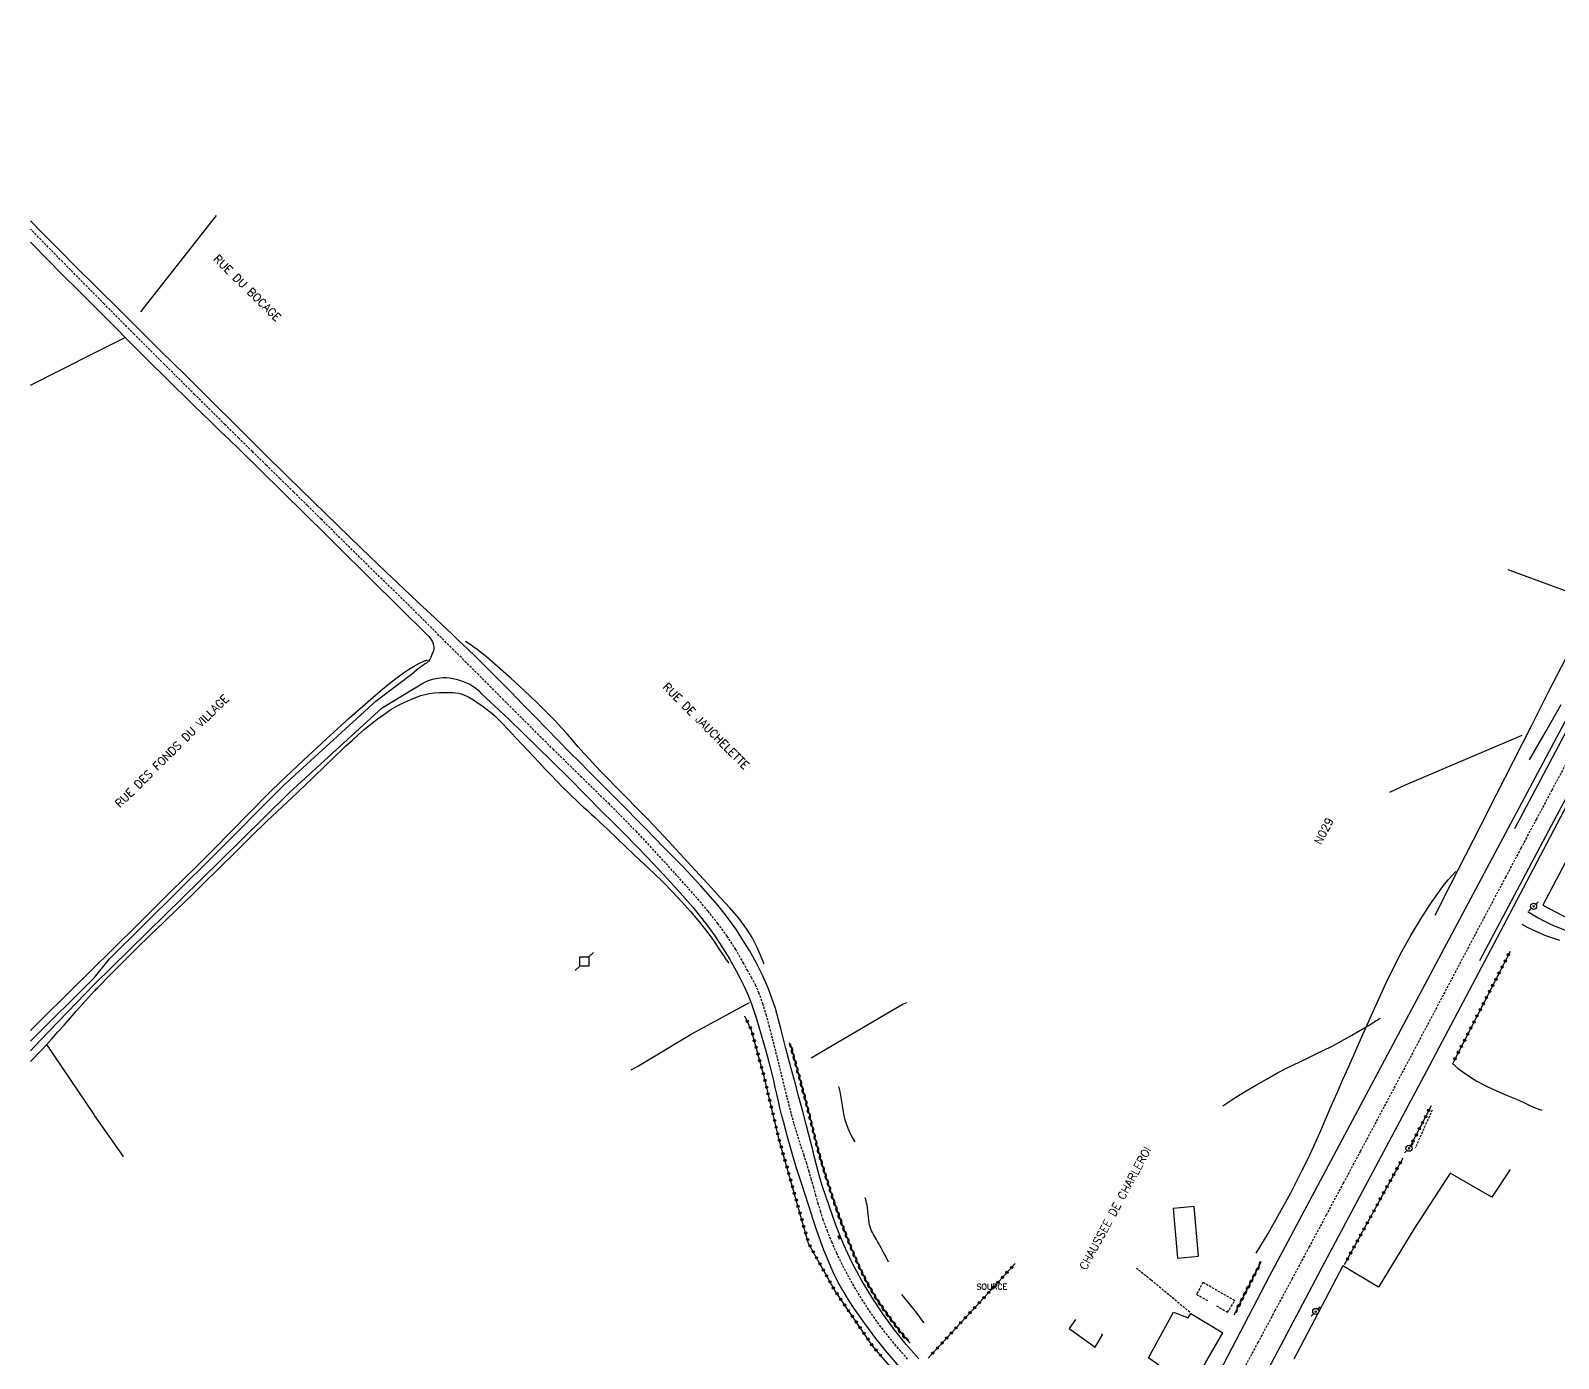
# Model space of a CAD drawing. Header units: millimetres. Extents: x 183000 to 184001, y 152999 to 154000.
# Drawn here: x 183000 to 183334.1, y 153198 to 153488.3 of the extents above; entities that cross this region are included whole.
import ezdxf
from ezdxf.enums import TextEntityAlignment as Align

# ---------------------------------------------------------------- set-up
doc = ezdxf.new("R2010")
doc.units = ezdxf.units.MM
doc.linetypes.add('DASHED', pattern=[0.75, 0.5, -0.25])
doc.layers.get('0').update_dxf_attribs({"linetype": 'CONTINUOUS'})
for name, color, linetype in [('W0001', 6, 'DASHED'), ('W0008', 7, 'CONTINUOUS'), ('W0017', 7, 'CONTINUOUS'), ('W0051', 7, 'CONTINUOUS'), ('W0071', 7, 'CONTINUOUS'), ('W0101', 7, 'CONTINUOUS'), ('W0104', 1, 'CONTINUOUS'), ('W0112', 1, 'DASHED'), ('W0211', 2, 'CONTINUOUS'), ('W0214', 2, 'CONTINUOUS'), ('W0300', 7, 'CONTINUOUS'), ('W0310', 3, 'CONTINUOUS'), ('W0323', 7, 'CONTINUOUS'), ('W0330', 7, 'CONTINUOUS'), ('W0401', 7, 'CONTINUOUS'), ('W0473', 7, 'CONTINUOUS'), ('W0600', 7, 'CONTINUOUS'), ('W0988', 4, 'CONTINUOUS'), ('W0989', 7, 'CONTINUOUS'), ('W0990', 7, 'CONTINUOUS')]:
    doc.layers.add(name, color=color, linetype=linetype)
doc.styles.get("Standard").update_dxf_attribs({"font": 'romans.shx', "width": 0.85})

# ---------------------------------------------------------------- blocks, each defined once
blk = doc.blocks.new('T473')
for p, q in [((-0.166667, 0.166667), (0.166667, -0.166667)), ((-0.166667, -0.166667), (0.166667, 0.166667)), ((0.500001, 0.500001), (1.000002, 1.000002)), ((-1.000002, -1.000002), (-0.500001, -0.500001))]:
    blk.add_line(p, q)
blk.add_ellipse((0, 0), major_axis=(0.471405, 0.471405), ratio=1, start_param=5.4977871438, end_param=11.780972451)
blk = doc.blocks.new('T401')
for p, q in [((-0.3, 0.3), (0, 0.3)), ((-0.3, -0.25), (-0.3, 0.3)), ((-0.3, 0.15), (0, 0.15)), ((-0.3, 0), (0, 0)), ((0, 0.3), (0, -0.25)), ((-0.3, -0.15), (0, -0.15)), ((-0.3, -0.25), (-0.3, -0.3)), ((-0.3, -0.3), (0, -0.3)), ((0, -0.3), (0, -0.25))]:
    blk.add_line(p, q)
blk = doc.blocks.new('T600')
for p, q in [((-0.999999, 0.999999), (0.999999, 0.999999)), ((-0.999999, -0.999999), (-0.999999, 0.999999)), ((0.999999, 0.999999), (1.999998, 1.999998)), ((0.999999, 0.999999), (0.999999, -0.999999)), ((-0.999999, -0.999999), (-1.999998, -1.999998)), ((0.999999, -0.999999), (-0.999999, -0.999999))]:
    blk.add_line(p, q)
blk = doc.blocks.new('t310o')
at = {"color": 0, "linetype": 'Continuous'}
for centre, start, end in [((-0.5, 0.38), 216.8699, 323.1304), ((0.5, -0.37), 36.8699, 143.1303)]:
    blk.add_arc(centre, 0.625, start, end, dxfattribs=at)
blk = doc.blocks.new('t323o')
at = {"color": 0, "linetype": 'Continuous'}
for radius in [0.25, 0.15]:
    blk.add_circle((0, 0), radius, dxfattribs=at)

msp = doc.modelspace()

# ---------------------------------------------------------------- linework, layer by layer
at = {"layer": 'W0001'}
for points in [[(183014, 153430.65), (183007.03, 153437.72), (183000.07, 153444.8), (183000, 153444.87)], [(183191.78, 153197.81), (183190.27, 153199.52), (183188.79, 153201.27), (183187.35, 153203.04), (183185.95, 153204.86), (183184.6, 153206.7), (183183.29, 153208.59), (183182.04, 153210.51), (183180.83, 153212.46), (183179.67, 153214.45), (183178.55, 153216.46), (183177.49, 153218.5), (183176.33, 153220.88), (183175.25, 153223.31), (183174.25, 153225.76), (183173.34, 153228.26), (183172.77, 153230), (183172.24, 153231.75), (183171.74, 153233.51), (183171.26, 153235.28), (183170.77, 153237.05), (183170.27, 153238.81), (183169.73, 153240.56), (183169.14, 153242.3), (183167.12, 153248.64), (183165.41, 153255.07), (183163.85, 153261.54), (183162.23, 153267.97), (183161.58, 153270.45), (183160.91, 153272.92), (183160.17, 153275.37), (183159.32, 153277.79), (183158.58, 153279.48), (183157.73, 153281.12), (183156.82, 153282.73), (183155.94, 153284.35), (183154.22, 153287.36), (183152.33, 153290.26), (183150.29, 153293.06), (183148.14, 153295.77), (183145.75, 153298.59), (183143.3, 153301.36), (183140.82, 153304.11), (183138.35, 153306.86), (183132.55, 153313.09), (183126.56, 153319.13), (183120.47, 153325.07), (183114.4, 153331.02), (183111.65, 153333.74), (183108.92, 153336.47), (183106.18, 153339.2), (183103.45, 153341.94), (183100.72, 153344.68), (183097.99, 153347.41), (183095.26, 153350.14), (183092.51, 153352.87), (183091.44, 153353.93), (183090.38, 153354.99), (183089.31, 153356.06), (183088.25, 153357.13), (183085.56, 153359.82), (183082.85, 153362.5), (183080.13, 153365.17), (183077.41, 153367.82), (183074.68, 153370.48), (183071.96, 153373.14), (183069.25, 153375.81), (183066.55, 153378.5), (183063.56, 153381.47), (183060.56, 153384.44), (183057.55, 153387.4), (183054.53, 153390.35), (183051.52, 153393.3), (183048.5, 153396.26), (183045.5, 153399.22), (183042.49, 153402.18), (183035.87, 153408.75), (183029.26, 153415.32), (183022.66, 153421.91), (183016.1, 153428.53), (183015.57, 153429.06), (183015.05, 153429.59), (183014.52, 153430.12), (183014, 153430.65)], [(183336.01, 153328.52), (183332.64, 153322.19), (183329.26, 153315.87), (183325.89, 153309.54), (183322.53, 153303.2), (183319.02, 153296.59), (183315.52, 153289.97), (183312.02, 153283.34), (183308.52, 153276.72), (183305.02, 153270.1), (183301.52, 153263.48), (183298.01, 153256.86), (183294.5, 153250.25), (183290.78, 153243.27), (183287.05, 153236.3), (183283.32, 153229.33), (183279.59, 153222.36), (183275.85, 153215.39), (183272.11, 153208.42), (183268.38, 153201.45), (183264.65, 153194.48)]]:
    msp.add_lwpolyline(points, dxfattribs=at)
at = {"layer": 'W0008'}
for points in [[(183410.62, 153478.67), (183396.67, 153452.17), (183380.64, 153421.98), (183358.9, 153381.16), (183338.9, 153343.6), (183322.55, 153312.83), (183270.84, 153215.88), (183248.07, 153172.21)], [(183257.51, 153171), (183268.55, 153191.66), (183283, 153219.01), (183305.34, 153260.83), (183321.34, 153291.17), (183336.03, 153319.02), (183350.16, 153345.58), (183376.24, 153394.48), (183397.4, 153434.53), (183414.01, 153465.67)], [(183014, 153432.62), (183010.14, 153436.46), (183006.3, 153440.31), (183002.47, 153444.18), (183000, 153446.72)], [(183000, 153442.07), (183000.38, 153441.66), (183003.71, 153438.23), (183007.07, 153434.85), (183010.46, 153431.48), (183013.83, 153428.11), (183013.88, 153428.07), (183013.92, 153428.02), (183013.96, 153427.98), (183014, 153427.94)], [(183194.22, 153197.91), (183191.49, 153201), (183188.91, 153204.22), (183186.34, 153207.72), (183183.92, 153211.33), (183181.67, 153215.05), (183179.62, 153218.88), (183177.73, 153222.95), (183176.08, 153227.12), (183174.6, 153231.34), (183173.2, 153235.59), (183172.69, 153237.22), (183172.22, 153238.87), (183171.78, 153240.52), (183171.36, 153242.17), (183170.95, 153243.83), (183170.54, 153245.49), (183170.13, 153247.15), (183169.69, 153248.8), (183168.85, 153251.93), (183168.01, 153255.07), (183167.16, 153258.2), (183166.3, 153261.33), (183165.16, 153265.7), (183164.07, 153270.11), (183162.86, 153274.49), (183161.35, 153278.78), (183160.11, 153281.64), (183158.7, 153284.42), (183157.17, 153287.14), (183155.56, 153289.8), (183154.34, 153291.68), (183153.04, 153293.51), (183151.68, 153295.3), (183150.27, 153297.04), (183146.48, 153301.39), (183142.52, 153305.58), (183138.48, 153309.69), (183134.45, 153313.81), (183132.41, 153315.91), (183130.36, 153318), (183128.29, 153320.08), (183126.23, 153322.16), (183124.15, 153324.23), (183122.08, 153326.31), (183120.01, 153328.38), (183117.95, 153330.47), (183115.37, 153333.09), (183112.8, 153335.72), (183110.23, 153338.35), (183107.67, 153340.98), (183105.09, 153343.61), (183102.51, 153346.23), (183099.91, 153348.83), (183097.29, 153351.42), (183095.53, 153353.13), (183093.75, 153354.83), (183091.96, 153356.51), (183090.17, 153358.19), (183088.37, 153359.87), (183086.58, 153361.55), (183084.78, 153363.23), (183083, 153364.92), (183077.69, 153369.98), (183072.39, 153375.05), (183067.1, 153380.13), (183061.84, 153385.24), (183056.23, 153390.74), (183050.65, 153396.27), (183045.07, 153401.81), (183039.49, 153407.34), (183034, 153412.78), (183028.49, 153418.21), (183023, 153423.65), (183017.52, 153429.11), (183016.64, 153429.99), (183015.76, 153430.86), (183014.88, 153431.74), (183014, 153432.62)], [(183014, 153427.94), (183017.9, 153424.02), (183021.8, 153420.1), (183025.7, 153416.19), (183029.62, 153412.29), (183031.59, 153410.36), (183033.57, 153408.43), (183035.54, 153406.5), (183037.52, 153404.58), (183039.51, 153402.66), (183041.49, 153400.74), (183043.47, 153398.82), (183045.44, 153396.89), (183050.26, 153392.18), (183055.07, 153387.46), (183059.88, 153382.73), (183064.68, 153378), (183066.38, 153376.32), (183068.07, 153374.64), (183069.77, 153372.96), (183071.46, 153371.27), (183073.15, 153369.59), (183074.85, 153367.91), (183076.54, 153366.23), (183078.24, 153364.55), (183080.45, 153362.36), (183082.67, 153360.18), (183084.89, 153357.99), (183087.11, 153355.81)], [(183087.11, 153355.81), (183087.4, 153355.44), (183087.65, 153355.04), (183087.86, 153354.62), (183088.03, 153354.18), (183088.11, 153353.88), (183088.16, 153353.57), (183088.18, 153353.26), (183088.16, 153352.94), (183088.11, 153352.71), (183088.03, 153352.49), (183087.94, 153352.28), (183087.84, 153352.07), (183087.67, 153351.65), (183087.5, 153351.22), (183087.29, 153350.8), (183087.03, 153350.42), (183086.89, 153350.27), (183086.73, 153350.14), (183086.57, 153350.02), (183086.4, 153349.92), (183086.23, 153349.81), (183086.07, 153349.71), (183085.9, 153349.61), (183085.74, 153349.49), (183085.26, 153349.13), (183084.79, 153348.77), (183084.33, 153348.4), (183083.87, 153348.02)], [(183085.79, 153345.63), (183086.83, 153346.1), (183087.92, 153346.47), (183089.04, 153346.73), (183090.18, 153346.86), (183090.92, 153346.86), (183091.64, 153346.78), (183092.35, 153346.64), (183093.05, 153346.47), (183093.82, 153346.26), (183094.58, 153346.01), (183095.31, 153345.72), (183096.03, 153345.36), (183096.69, 153344.96), (183097.33, 153344.5), (183097.92, 153343.99), (183098.48, 153343.44)], [(183098.48, 153343.44), (183101.52, 153340.59), (183104.55, 153337.73), (183107.56, 153334.84), (183110.56, 153331.94), (183114.16, 153328.39), (183117.74, 153324.81), (183121.31, 153321.22), (183124.87, 153317.62), (183127.39, 153315.11), (183129.91, 153312.6), (183132.42, 153310.06), (183134.87, 153307.49), (183138.23, 153303.92), (183141.57, 153300.33), (183144.81, 153296.64), (183147.88, 153292.8), (183149.62, 153290.38), (183151.26, 153287.88), (183152.8, 153285.32), (183154.27, 153282.72), (183155.17, 153281.02), (183156.03, 153279.28), (183156.81, 153277.52), (183157.54, 153275.72), (183158.74, 153272.25), (183159.79, 153268.73), (183160.75, 153265.19), (183161.69, 153261.64), (183162.08, 153260.17), (183162.44, 153258.7), (183162.78, 153257.22), (183163.12, 153255.74), (183163.45, 153254.25), (183163.8, 153252.77), (183164.16, 153251.3), (183164.54, 153249.83), (183165.44, 153246.49), (183166.38, 153243.17), (183167.37, 153239.86), (183168.41, 153236.56), (183170, 153231.59), (183171.62, 153226.62), (183173.39, 153221.7), (183175.43, 153216.88), (183176.46, 153214.8), (183177.58, 153212.78), (183178.78, 153210.81), (183180.04, 153208.87), (183182.35, 153205.57), (183184.78, 153202.35), (183187.3, 153199.21), (183189.91, 153196.14)]]:
    msp.add_lwpolyline(points, dxfattribs=at)
at = {"layer": 'W0017'}
for points in [[(183327.42, 153295.68), (183328.55, 153294.96), (183329.69, 153294.29), (183330.86, 153293.66), (183332.06, 153293.07), (183333.17, 153292.56), (183334.3, 153292.1), (183335.45, 153291.67), (183336.61, 153291.28), (183337.3, 153291.07), (183338, 153290.88), (183338.71, 153290.71), (183339.42, 153290.57), (183339.92, 153290.49), (183340.41, 153290.44), (183340.9, 153290.4), (183341.4, 153290.36), (183341.79, 153290.33), (183342.19, 153290.3), (183342.58, 153290.27), (183342.98, 153290.25)], [(183326.11, 153292.91), (183327.27, 153292.29), (183328.46, 153291.7), (183329.66, 153291.15), (183330.87, 153290.62), (183331.29, 153290.46), (183331.72, 153290.3), (183332.15, 153290.16), (183332.58, 153290.02), (183333.01, 153289.88), (183333.44, 153289.73), (183333.87, 153289.58), (183334.29, 153289.41)], [(183310.9, 153262.43), (183312.17, 153261.39), (183313.49, 153260.4), (183314.86, 153259.48), (183316.26, 153258.62), (183318.38, 153257.49), (183320.55, 153256.49), (183322.75, 153255.55), (183324.95, 153254.62), (183326.52, 153253.9), (183328.09, 153253.15), (183329.71, 153252.48), (183330.43, 153252.28)]]:
    msp.add_lwpolyline(points, dxfattribs=at)
at = {"layer": 'W0051'}
for points in [[(183316.89, 153284.96), (183332.64, 153314.65), (183349.45, 153346.07), (183362.82, 153371.38), (183376.75, 153397.68), (183392.94, 153428.18), (183408.45, 153457.31), (183424.2, 153487.1), (183440.06, 153516.98), (183458.08, 153550.92), (183471.99, 153577.12), (183487.23, 153605.81), (183505.5, 153640.4), (183521.8, 153671)], [(183514.02, 153671), (183497.97, 153640.78), (183483.41, 153613.23), (183467.34, 153582.94), (183449.01, 153548.54), (183433.75, 153519.53), (183417.73, 153489.3), (183396.29, 153449.16), (183377.13, 153412.97), (183356.64, 153374.33), (183340.38, 153343.69), (183324.49, 153313.73)]]:
    msp.add_lwpolyline(points, dxfattribs=at)
at = {"layer": 'W0071'}
for points in [[(183075.54, 153341.76), (183083.87, 153348.02)], [(183076.85, 153340.24), (183085.79, 153345.63)], [(183055.29, 153323.24), (183075.54, 153341.76)], [(183056.68, 153321.8), (183076.85, 153340.24)], [(183039.75, 153307.62), (183055.29, 153323.24)], [(183051, 153316.2), (183056.68, 153321.8)], [(183037.06, 153302.44), (183051, 153316.2)], [(183017.28, 153285.36), (183039.75, 153307.62)], [(183014, 153279.78), (183037.06, 153302.44)], [(183014, 153281.25), (183017.28, 153285.36)], [(183000, 153267.3), (183014, 153281.25)], [(183002.13, 153267.47), (183014, 153279.78)], [(183000, 153265.24), (183002.13, 153267.47)]]:
    msp.add_lwpolyline(points, dxfattribs=at)
at = {"layer": 'W0101'}
for points in [[(183330.71, 153297.04), (183339.16, 153292.62), (183345.61, 153304.94), (183337.16, 153309.36)], [(183337.16, 153309.36), (183330.71, 153297.04)]]:
    msp.add_lwpolyline(points, dxfattribs=at)
at = {"layer": 'W0104'}
for points in [[(183323.51, 153239.24), (183323.5, 153239.25), (183319.5, 153233.19), (183310.45, 153238.48), (183302.47, 153226.25), (183294.76, 153213.51), (183286.97, 153218.19)], [(183286.97, 153218.19), (183277.66, 153200.58)], [(183242.39, 153189.03), (183246.7, 153196.51), (183244.47, 153198.08), (183249.91, 153208.06), (183253.13, 153206.87), (183253.7, 153207.82), (183260.68, 153203.59)], [(183228.49, 153206.51), (183227.1, 153204.48), (183232.81, 153200.45), (183234.36, 153203.16), (183234.2, 153203.27)], [(183249.63, 153184.4), (183260.68, 153203.59)], [(183277.66, 153200.58), (183276.26, 153197.82)]]:
    msp.add_lwpolyline(points, dxfattribs=at)
msp.add_lwpolyline([(183249.81, 153230.77), (183250.78, 153219.9), (183255.4, 153220.32), (183254.43, 153231.19), (183249.81, 153230.77)], close=True, dxfattribs=at)
at = {"layer": 'W0112'}
for points in [[(183306.47, 153252.28), (183302.74, 153243.91)], [(183253.49, 153208.06), (183245.02, 153215.09), (183241.84, 153217.64)], [(183259.34, 153209.48), (183261.73, 153208.06), (183263.34, 153210.59), (183256.36, 153214.56), (183254.97, 153212.01), (183257.44, 153210.53)]]:
    msp.add_lwpolyline(points, dxfattribs=at)
at = {"layer": 'W0211'}
for points in [[(183160.38, 153284.15), (183159.63, 153286.15), (183158.76, 153288.11), (183157.76, 153290), (183156.64, 153291.83), (183154.86, 153294.25), (183152.89, 153296.52), (183150.84, 153298.71), (183148.82, 153300.91), (183145.42, 153304.67), (183141.99, 153308.4), (183138.52, 153312.1), (183135.03, 153315.78), (183133.6, 153317.27), (183132.16, 153318.75), (183130.7, 153320.22), (183129.25, 153321.68), (183127.79, 153323.15), (183126.34, 153324.62), (183124.9, 153326.1), (183123.48, 153327.6), (183122.22, 153328.96), (183120.99, 153330.33), (183119.77, 153331.72), (183118.55, 153333.11), (183117.33, 153334.5), (183116.09, 153335.88), (183114.84, 153337.24), (183113.56, 153338.57), (183110.78, 153341.33), (183107.94, 153344.02), (183105.06, 153346.66), (183102.13, 153349.26), (183100.96, 153350.27), (183099.77, 153351.26), (183098.57, 153352.23), (183097.34, 153353.18), (183096.8, 153353.58), (183096.24, 153353.98), (183095.68, 153354.36), (183095.11, 153354.73)], [(183335.62, 153350.9), (183331.8, 153343.49), (183328.02, 153336.06), (183324.27, 153328.62), (183320.5, 153321.19), (183317.14, 153314.59), (183313.79, 153308), (183310.44, 153301.41), (183307.09, 153294.81)], [(183051.71, 153315.49), (183053.92, 153317.54), (183056.12, 153319.59), (183058.31, 153321.66), (183060.5, 153323.73), (183061.56, 153324.75), (183062.62, 153325.77), (183063.67, 153326.8), (183064.72, 153327.82), (183065.77, 153328.85), (183066.83, 153329.87), (183067.9, 153330.89), (183068.97, 153331.89), (183070.29, 153333.1), (183071.61, 153334.3), (183072.95, 153335.47), (183074.34, 153336.6), (183075.78, 153337.71), (183077.25, 153338.79), (183078.76, 153339.82), (183080.34, 153340.73), (183081.97, 153341.54), (183083.64, 153342.27), (183085.36, 153342.88), (183087.13, 153343.34), (183088.27, 153343.52), (183089.42, 153343.59), (183090.57, 153343.6), (183091.71, 153343.57), (183092.32, 153343.56), (183092.93, 153343.52), (183093.54, 153343.45), (183094.13, 153343.31), (183095.08, 153342.95), (183095.98, 153342.48), (183096.84, 153341.96), (183097.69, 153341.41), (183098.68, 153340.74), (183099.65, 153340.02), (183100.59, 153339.26), (183101.5, 153338.47), (183103.08, 153336.95), (183104.59, 153335.36), (183106.06, 153333.75), (183107.56, 153332.15), (183108.81, 153330.83), (183110.06, 153329.5), (183111.31, 153328.17), (183112.56, 153326.84), (183113.81, 153325.51), (183115.07, 153324.19), (183116.35, 153322.89), (183117.64, 153321.6), (183118.45, 153320.81), (183119.27, 153320.03), (183120.1, 153319.26), (183120.93, 153318.5), (183121.77, 153317.74), (183122.61, 153316.97), (183123.44, 153316.21), (183124.27, 153315.44), (183126.24, 153313.58), (183128.21, 153311.71), (183130.18, 153309.84), (183132.14, 153307.96), (183134.2, 153306.02), (183136.28, 153304.08), (183138.33, 153302.12), (183140.32, 153300.09), (183142.35, 153297.9), (183144.33, 153295.65), (183146.25, 153293.36), (183148.11, 153291.02), (183148.95, 153289.88), (183149.74, 153288.72), (183150.52, 153287.55), (183151.3, 153286.38), (183151.64, 153285.88), (183151.98, 153285.37), (183152.33, 153284.86), (183152.67, 153284.36)]]:
    msp.add_lwpolyline(points, dxfattribs=at)
at = {"layer": 'W0214'}
msp.add_lwpolyline([(183327.77, 153328.83), (183331.26, 153334.88), (183334.69, 153340.97)], dxfattribs=at)
at = {"layer": 'W0300'}
for points in [[(183326.05, 153334.15), (183300.55, 153323.28), (183297.12, 153321.71)], [(183267.97, 153220.96), (183270.59, 153225.3), (183273.11, 153229.7), (183275.54, 153234.16), (183277.87, 153238.67), (183279.26, 153241.52), (183280.6, 153244.4), (183281.89, 153247.29), (183283.16, 153250.2), (183284.41, 153253.12), (183285.67, 153256.03), (183286.94, 153258.94), (183288.23, 153261.83), (183291.05, 153268.13), (183293.84, 153274.46), (183296.73, 153280.75), (183299.87, 153286.91), (183301.84, 153290.45), (183303.9, 153293.93), (183306.09, 153297.34), (183308.42, 153300.65), (183309.18, 153301.64), (183309.98, 153302.6), (183310.81, 153303.52), (183311.68, 153304.41)], [(183191.56, 153275.74), (183190.8, 153275.43), (183170.72, 153263.62)], [(183260.73, 153253.2), (183261.12, 153253.47), (183263.57, 153255.06), (183265.81, 153256.45), (183268.08, 153257.8), (183270.37, 153259.11), (183272.68, 153260.38), (183274.34, 153261.25), (183276.01, 153262.1), (183277.7, 153262.91), (183279.39, 153263.72), (183281.08, 153264.53), (183282.77, 153265.35), (183284.44, 153266.19), (183286.1, 153267.07), (183288.39, 153268.34), (183290.66, 153269.65), (183292.91, 153270.99), (183295.13, 153272.38)], [(183180.28, 153245.3), (183179.72, 153246.25), (183179.22, 153247.23), (183178.78, 153248.24), (183178.41, 153249.27), (183178.15, 153250.14), (183177.94, 153251.02), (183177.77, 153251.91), (183177.62, 153252.8), (183177.49, 153253.69), (183177.35, 153254.58), (183177.19, 153255.47), (183177.01, 153256.35), (183176.95, 153256.62), (183176.89, 153256.88), (183176.82, 153257.14), (183176.75, 153257.41)], [(183187.59, 153219.03), (183187.06, 153220.07), (183186.52, 153221.1), (183185.98, 153222.14), (183185.43, 153223.17), (183185.22, 153223.55), (183184.99, 153223.94), (183184.75, 153224.31), (183184.52, 153224.69), (183184.29, 153225.08), (183184.08, 153225.47), (183183.88, 153225.88), (183183.72, 153226.3), (183183.54, 153226.94), (183183.4, 153227.59), (183183.31, 153228.25), (183183.24, 153228.91), (183183.18, 153229.57), (183183.11, 153230.23), (183183.03, 153230.88), (183182.91, 153231.53), (183182.82, 153231.93), (183182.72, 153232.32), (183182.61, 153232.7), (183182.49, 153233.09)], [(183195.38, 153205.72), (183194.84, 153206.48), (183194.28, 153207.24), (183193.72, 153208), (183193.15, 153208.74), (183192.51, 153209.56), (183191.86, 153210.36), (183191.2, 153211.16), (183190.54, 153211.95)]]:
    msp.add_lwpolyline(points, dxfattribs=at)
at = {"layer": 'W0310'}
for points in [[(183166.09, 153266.75), (183167.05, 153263.29), (183168, 153259.82), (183168.93, 153256.35), (183169.85, 153252.88), (183170.23, 153251.43), (183170.59, 153249.98), (183170.94, 153248.52), (183171.3, 153247.07), (183171.66, 153245.61), (183172.03, 153244.16), (183172.42, 153242.71), (183172.83, 153241.27), (183174.05, 153237.22), (183175.34, 153233.19), (183176.72, 153229.19), (183178.2, 153225.22), (183179.36, 153222.28), (183180.57, 153219.37), (183181.89, 153216.49), (183183.35, 153213.69), (183184.93, 153211.08), (183186.63, 153208.55), (183188.43, 153206.08), (183190.28, 153203.66), (183190.77, 153203.05), (183191.27, 153202.45), (183191.79, 153201.87), (183192.33, 153201.29)], [(183263.18, 153207.53), (183269.1, 153219.11)]]:
    msp.add_lwpolyline(points, dxfattribs=at)
at = {"layer": 'W0323'}
for points in [[(183323.5, 153286.91), (183310.82, 153262.2)], [(183200.36, 153183.53), (183191.78, 153191.74), (183184.12, 153200.72), (183175.83, 153212.82), (183170.14, 153223.11), (183163.77, 153245.48), (183160.38, 153259.59), (183157.67, 153269.67), (183156.22, 153272.78)], [(183306.26, 153253.22), (183301.63, 153244.17)], [(183300.05, 153241.77), (183287.23, 153218.4)], [(183196.28, 153198.03), (183210.99, 153214.01), (183215.3, 153218.71)]]:
    msp.add_lwpolyline(points, dxfattribs=at)
at = {"layer": 'W0330'}
for points in [[(183024.1, 153426.82), (183040.64, 153447.85)], [(183014, 153417.81), (183020.57, 153421.11)], [(183000, 153410.79), (183014, 153417.81)], [(183323.03, 153370.5), (183341.45, 153363.68)], [(183014, 153283.52), (183014.64, 153284.15), (183015.29, 153284.79), (183015.93, 153285.43), (183016.57, 153286.07), (183019.38, 153288.85), (183022.19, 153291.63), (183025, 153294.41), (183027.82, 153297.19), (183030.63, 153299.97), (183033.44, 153302.75), (183036.25, 153305.54), (183039.05, 153308.33), (183040.99, 153310.28), (183042.93, 153312.25), (183044.86, 153314.22), (183046.79, 153316.19), (183048.72, 153318.15), (183050.66, 153320.11), (183052.62, 153322.05), (183054.6, 153323.97), (183059.59, 153328.7), (183064.62, 153333.38), (183069.72, 153338), (183074.89, 153342.52), (183076.52, 153343.91), (183078.16, 153345.3), (183079.84, 153346.63), (183081.58, 153347.89), (183082.66, 153348.61), (183083.77, 153349.29), (183084.92, 153349.92), (183086.11, 153350.47), (183086.27, 153350.53), (183086.44, 153350.58), (183086.61, 153350.62), (183086.79, 153350.65)], [(183014, 153278.32), (183014.18, 153278.51), (183014.35, 153278.69), (183014.53, 153278.88), (183014.7, 153279.07), (183017.52, 153281.97), (183020.37, 153284.83), (183023.25, 153287.67), (183026.15, 153290.48), (183029.06, 153293.29), (183031.97, 153296.09), (183034.87, 153298.9), (183037.76, 153301.73), (183041.25, 153305.16), (183044.74, 153308.6), (183048.22, 153312.05), (183051.71, 153315.49)], [(183000, 153269.69), (183002.41, 153272.09), (183008.2, 153277.8), (183014, 153283.52)], [(183000, 153262.89), (183000.71, 153263.62), (183001.58, 153264.54), (183002.45, 153265.45), (183003.31, 153266.38), (183004.66, 153267.86), (183006, 153269.35), (183007.32, 153270.85), (183008.64, 153272.36), (183009.96, 153273.87), (183011.29, 153275.37), (183012.64, 153276.85), (183014, 153278.32)], [(183131.32, 153261.04), (183132.9, 153261.93), (183144.48, 153268.88), (183157.19, 153275.8)], [(183003.49, 153266.58), (183013.84, 153251.27), (183014, 153251.04)], [(183014, 153251.04), (183020.27, 153242.12)]]:
    msp.add_lwpolyline(points, dxfattribs=at)

# ---------------------------------------------------------------- block references
at = {"layer": 'W0310'}
for p, rotation in [((183166.29, 153266.02), 285.4856025669564), ((183166.69, 153264.57), 285.4856025669564), ((183167.09, 153263.13), 285.283232587951), ((183167.49, 153261.68), 285.283232587951), ((183167.88, 153260.23), 285.283232587951), ((183168.27, 153258.79), 285.0808609128833), ((183168.66, 153257.34), 285.0808609128833), ((183169.05, 153255.89), 284.8784875418698), ((183169.44, 153254.44), 284.8784875418698), ((183169.82, 153252.99), 284.8784875418698), ((183170.2, 153251.54), 284.4822499660249), ((183170.56, 153250.08), 283.9844977871173), ((183170.92, 153248.62), 283.7096968892853), ((183171.27, 153247.17), 283.6578715245187), ((183171.63, 153245.71), 283.8649252366528), ((183172, 153244.26), 284.3307588726929), ((183172.39, 153242.81), 285.0193029996705), ((183172.8, 153241.37), 285.9304970053698), ((183173.23, 153239.93), 286.8212301201212), ((183173.67, 153238.49), 286.8212301201212), ((183174.1, 153237.06), 287.7279358469507), ((183174.56, 153235.63), 287.7279358469507), ((183175.02, 153234.2), 287.7279358469507), ((183175.48, 153232.77), 288.9450327263764), ((183175.97, 153231.36), 288.9450327263764), ((183176.46, 153229.94), 288.9450327263764), ((183176.96, 153228.52), 290.4723127290291), ((183177.49, 153227.12), 290.4723127290291), ((183178.01, 153225.71), 290.4723127290291), ((183178.55, 153224.32), 291.5894696398241), ((183179.11, 153222.92), 291.5894696398241), ((183179.67, 153221.53), 292.5907259632491), ((183180.25, 153220.15), 292.5907259632491), ((183180.84, 153218.77), 294.6082657949941), ((183181.47, 153217.41), 294.6082657949941), ((183182.12, 153216.06), 297.638407083877), ((183267.96, 153216.88), 62.91700024172034), ((183268.64, 153218.22), 62.91700024172034), ((183182.81, 153214.73), 297.638407083877), ((183183.53, 153213.41), 301.0304874829982), ((183265.91, 153212.88), 62.91700024172034), ((183266.59, 153214.21), 62.91700024172034), ((183267.28, 153215.55), 62.91700024172034), ((183184.3, 153212.12), 301.0304874829982), ((183185.08, 153210.84), 304.0047592685671), ((183185.92, 153209.6), 304.0047592685671), ((183264.55, 153210.2), 62.91700024172034), ((183265.23, 153211.54), 62.91700024172034), ((183186.77, 153208.36), 306.1069879962487), ((183187.65, 153207.15), 306.1069879962487), ((183263.86, 153208.87), 62.91700024172034), ((183188.54, 153205.94), 307.3343283709068), ((183189.45, 153204.75), 307.3343283709068), ((183190.36, 153203.56), 308.5533756328138), ((183191.32, 153202.4), 311.7021277054345)]:
    msp.add_blockref('t310o', p, dxfattribs=dict(at, rotation=rotation))
at = {"layer": 'W0323'}
for p, rotation in [((183321.78, 153283.55), 242.8285720198806), ((183322.46, 153284.88), 242.8285720198806), ((183323.15, 153286.22), 242.8285720198806), ((183320.41, 153280.88), 242.8285720198806), ((183321.09, 153282.21), 242.8285720198806), ((183318.35, 153276.88), 242.8285720198806), ((183319.04, 153278.21), 242.8285720198806), ((183319.72, 153279.55), 242.8285720198806), ((183316.98, 153274.21), 242.8285720198806), ((183317.67, 153275.54), 242.8285720198806), ((183156.74, 153271.65), 114.9908451442899), ((183157.38, 153270.29), 114.9908451442899), ((183314.93, 153270.2), 242.8285720198806), ((183315.61, 153271.54), 242.8285720198806), ((183316.3, 153272.87), 242.8285720198806), ((183157.88, 153268.89), 105.0529438290224), ((183158.27, 153267.44), 105.0529438290224), ((183313.56, 153267.54), 242.8285720198806), ((183314.24, 153268.87), 242.8285720198806), ((183158.66, 153265.99), 105.0529438290224), ((183159.05, 153264.54), 105.0529438290224), ((183311.5, 153263.53), 242.8285720198806), ((183312.19, 153264.87), 242.8285720198806), ((183312.87, 153266.2), 242.8285720198806), ((183159.44, 153263.09), 105.0529438290224), ((183159.83, 153261.64), 105.0529438290224), ((183160.22, 153260.2), 105.0529438290224), ((183160.58, 153258.74), 103.5326622853796), ((183160.93, 153257.28), 103.5326622853796), ((183161.28, 153255.82), 103.5326622853796), ((183161.64, 153254.37), 103.5326622853796), ((183161.99, 153252.91), 103.5326622853796), ((183162.34, 153251.45), 103.5326622853796), ((183305.05, 153250.85), 242.9049981784979), ((183305.73, 153252.18), 242.9049981784979), ((183162.69, 153249.99), 103.5326622853796), ((183163.04, 153248.53), 103.5326622853796), ((183163.39, 153247.07), 103.5326622853796), ((183303, 153246.84), 242.9049981784979), ((183303.68, 153248.18), 242.9049981784979), ((183304.36, 153249.51), 242.9049981784979), ((183163.74, 153245.62), 103.5326622853796), ((183164.15, 153244.17), 105.8925139865246), ((183302.31, 153245.5), 242.9049981784979), ((183164.56, 153242.73), 105.8925139865246), ((183164.97, 153241.29), 105.8925139865246), ((183299.5, 153240.76), 241.2591526641106), ((183165.38, 153239.84), 105.8925139865246), ((183165.79, 153238.4), 105.8925139865246), ((183166.2, 153236.96), 105.8925139865246), ((183297.33, 153236.82), 241.2591526641106), ((183298.05, 153238.13), 241.2591526641106), ((183298.78, 153239.45), 241.2591526641106), ((183166.61, 153235.52), 105.8925139865246), ((183167.02, 153234.07), 105.8925139865246), ((183295.89, 153234.19), 241.2591526641106), ((183296.61, 153235.5), 241.2591526641106), ((183167.43, 153232.63), 105.8925139865246), ((183167.84, 153231.19), 105.8925139865246), ((183293.73, 153230.24), 241.2591526641106), ((183294.45, 153231.55), 241.2591526641106), ((183295.17, 153232.87), 241.2591526641106), ((183168.25, 153229.74), 105.8925139865246), ((183168.67, 153228.3), 105.8925139865246), ((183169.08, 153226.86), 105.8925139865246), ((183292.28, 153227.61), 241.2591526641106), ((183293.01, 153228.92), 241.2591526641106), ((183169.49, 153225.42), 105.8925139865246), ((183169.9, 153223.97), 105.8925139865246), ((183290.12, 153223.66), 241.2591526641106), ((183290.84, 153224.98), 241.2591526641106), ((183291.56, 153226.29), 241.2591526641106), ((183170.43, 153222.58), 118.9181124771999), ((183171.16, 153221.27), 118.9181124771999), ((183288.68, 153221.03), 241.2591526641106), ((183289.4, 153222.35), 241.2591526641106), ((183171.89, 153219.96), 118.9181124771999), ((183172.61, 153218.65), 118.9181124771999), ((183173.34, 153217.33), 118.9181124771999), ((183213.54, 153216.8), 47.53157510559516), ((183214.56, 153217.9), 47.53157510559516), ((183287.96, 153219.72), 241.2591526641106), ((183174.06, 153216.02), 118.9181124771999), ((183174.79, 153214.71), 118.9181124771999), ((183175.51, 153213.39), 118.9181124771999), ((183210.5, 153213.48), 47.35787753208506), ((183211.52, 153214.58), 47.53157510559516), ((183212.53, 153215.69), 47.53157510559516), ((183176.31, 153212.12), 124.4032146176869), ((183177.15, 153210.89), 124.4032146176869), ((183207.45, 153210.17), 47.35787753208506), ((183208.47, 153211.27), 47.35787753208506), ((183209.49, 153212.38), 47.35787753208506), ((183178, 153209.65), 124.4032146176869), ((183178.85, 153208.41), 124.4032146176869), ((183179.7, 153207.17), 124.4032146176869), ((183204.41, 153206.86), 47.35787753208506), ((183205.42, 153207.96), 47.35787753208506), ((183206.44, 153209.07), 47.35787753208506), ((183180.54, 153205.93), 124.4032146176869), ((183181.39, 153204.7), 124.4032146176869), ((183182.24, 153203.46), 124.4032146176869), ((183201.36, 153203.55), 47.35787753208506), ((183202.37, 153204.65), 47.35787753208506), ((183203.39, 153205.76), 47.35787753208506), ((183183.09, 153202.22), 124.4032146176869), ((183183.93, 153200.98), 124.4032146176869), ((183198.31, 153200.24), 47.35787753208506), ((183199.33, 153201.34), 47.35787753208506), ((183200.34, 153202.44), 47.35787753208506), ((183184.88, 153199.82), 130.4770751274313), ((183185.85, 153198.68), 130.4770751274313), ((183197.29, 153199.13), 47.35787753208506)]:
    msp.add_blockref('t323o', p, dxfattribs=dict(at, rotation=rotation))
at = {"layer": 'W0401', "rotation": 21.88386144129483}
msp.add_blockref('T401', (183176.96, 153224.53), dxfattribs=at)
at = {"layer": 'W0473'}
for p in [(183328.66, 153296.81), (183301.42, 153243.93), (183281.02, 153208.24)]:
    msp.add_blockref('T473', p, dxfattribs=at)
at = {"layer": 'W0600'}
msp.add_blockref('T600', (183121.11, 153284.75), dxfattribs=at)

# ---------------------------------------------------------------- texts
at = {"layer": 'W0988'}
msp.add_text('SOURCE  ', height=1.25, dxfattribs=at).set_placement((183211.08, 153213.64), align=Align.MIDDLE_CENTER)
at = {"layer": 'W0989'}
for s, rotation, p in [('RUE DU BOCAGE', 315.4664, (183047.4, 153432.02)), ('RUE DES FONDS DU VILLAGE', 44.7309, (183030.9, 153330.78))]:
    msp.add_text(s, height=1.75, rotation=rotation, dxfattribs=at).set_placement(p, align=Align.MIDDLE)
for s, rotation, p in [('RUE DE JAUCHELETTE', 314.8533, (183147.71, 153336.25)), ('CHAUSSEE DE CHARLEROI  ', 61.5717, (183237.76, 153231.87))]:
    msp.add_text(s, height=1.75, rotation=rotation, dxfattribs=at).set_placement(p, align=Align.MIDDLE_CENTER)
at = {"layer": 'W0990'}
msp.add_text('N029  ', height=1.75, rotation=62.7003, dxfattribs=at).set_placement((183283.33, 153314.35), align=Align.MIDDLE_CENTER)

doc.saveas('drawing.dxf')
